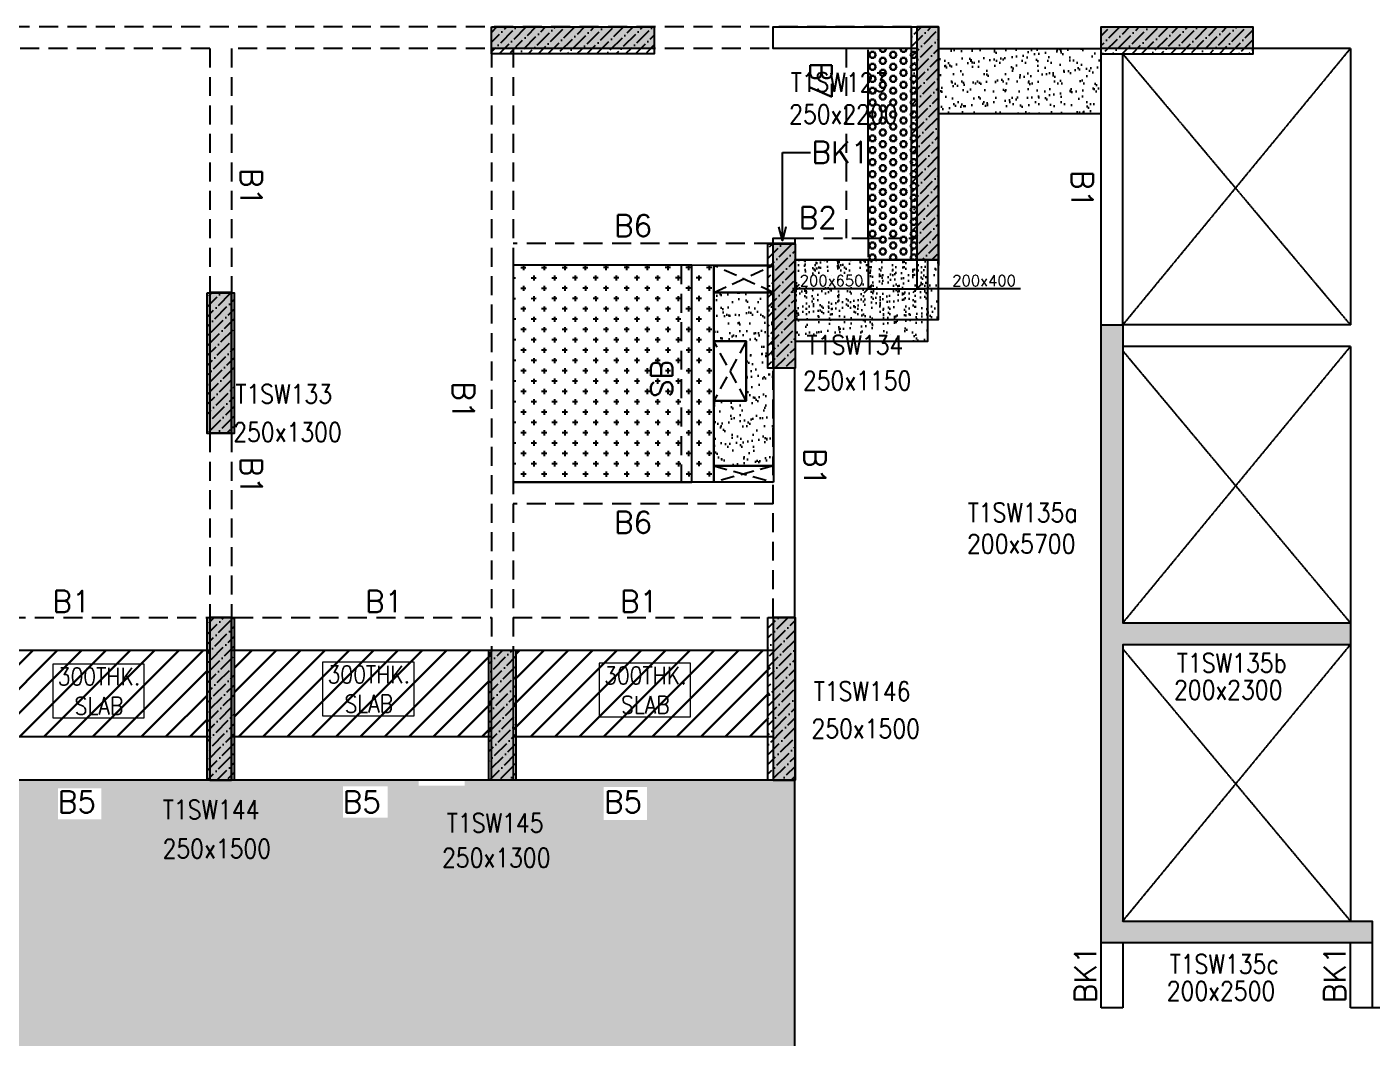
# Model space of a CAD drawing. Header units: millimetres. Extents: x 1078357 to 2594950, y -5122486 to -4636555.
# Drawn here: x 1162666 to 1175078, y -4674271 to -4664941 of the extents above; entities that cross this region are included whole.
import ezdxf

# ---------------------------------------------------------------- set-up
doc = ezdxf.new("R2010")
doc.units = ezdxf.units.MM
doc.header["$PDMODE"] = 35
for name, pattern in [('CONTINOUS', [0]), ('HIDDEN', [0.375, 0.25, -0.125]), ('New Retail block$0$CONTINOUS', [0])]:
    doc.linetypes.add(name, pattern=pattern)
doc.layers.get('0').update_dxf_attribs({"lineweight": 0})
doc.layers.get('Defpoints').update_dxf_attribs({"lineweight": 0})
for name, color, linetype in [('B-200x325', 201, 'HIDDEN'), ('B-200x400', 44, 'HIDDEN'), ('DROP SLAB', 8, 'Continuous'), ('NON STR. RCC WALL', 6, 'Continuous'), ('S-BEAM', 3, 'HIDDEN'), ('S-BEAM NO.', 6, 'Continuous'), ('S-COLUM_STOP', 12, 'Continuous'), ('S-COLUMN', 1, 'Continuous'), ('S-CUTOUT', 8, 'HIDDEN'), ('S-SLAB-PROJECTION', 54, 'New Retail block$0$CONTINOUS'), ('SLAB FOLD', 8, 'Continuous')]:
    doc.layers.add(name, color=color, linetype=linetype)
for name, color, linetype, lineweight in [('COL. NO.', 30, 'Continuous', 25), ('COL. SIZE', 7, 'Continuous', 25), ('DIM', 9, 'Continuous', 25), ('HATCH', 8, 'Continuous', 30), ('SLAB THK.', 6, 'Continuous', 0)]:
    doc.layers.add(name, color=color, linetype=linetype, lineweight=lineweight)
doc.styles.add('Roman', font='romans')
doc.styles.add('ROMANS', font='romans.shx', dxfattribs={"width": 0.85})
doc.dimstyles.new('HARESH', dxfattribs={"dimtxt": 150, "dimasz": 75, "dimexe": 0, "dimexo": 0, "dimgap": 25, "dimtad": 1, "dimdec": 0, "dimdsep": 46, "dimtxsty": 'Roman', "dimblk": 'OBLIQUE', "dimcen": 225, "dimdle": 25, "dimclrd": 2, "dimclre": 2, "dimclrt": 7, "dimadec": 8, "dimazin": 1, "dimtfac": 1, "dimtdec": 0, "dimtmove": 0, "dimatfit": 0, "dimfxl": 1, "dimlwd": -1, "dimlwe": -1, "dimarcsym": 0})
pattern_1 = [(45, (903512.135, -4613405.35), (33.67596, 123.478522), [158.75, -31.75, 0, -31.75])]
pattern_2 = [(45, (903512.16, -4590022.35), (33.67596, 123.478522), [158.75, -31.75, 0, -31.75])]

# ---------------------------------------------------------------- blocks, each defined once
blk = doc.blocks.new('_Oblique')
at = {"color": 0, "linetype": 'ByBlock', "lineweight": -2}
blk.add_line((-0.5, -0.5), (0.5, 0.5), dxfattribs=at)
blk = doc.blocks.new('*D1395')
at = {"layer": 'Defpoints', "color": 0, "ltscale": 700, "transparency": 16777216}
for p in [(1170429, -4667091, 0), (1170879, -4667091, 0), (1170879, -4667357)]:
    blk.add_point(p, dxfattribs=at)
at = {"layer": 'DIM', "color": 2, "ltscale": 700, "transparency": 16777216}
for p, q in [((1170429, -4667091), (1170429, -4667357)), ((1170879, -4667091), (1170879, -4667357)), ((1170429, -4667357), (1170354, -4667357)), ((1170429, -4667357), (1170879, -4667357)), ((1170429, -4667357), (1170879, -4667357)), ((1170879, -4667357), (1170954, -4667357)), ((1171835, -4667357), (1170879, -4667357))]:
    blk.add_line(p, q, dxfattribs=at)
at = {"layer": 'DIM', "color": 2, "ltscale": 700, "transparency": 16777216, "xscale": 75, "yscale": 75, "zscale": 75}
blk.add_blockref('_Oblique', (1170429, -4667357), dxfattribs=at)
at = {"layer": 'DIM', "color": 2, "ltscale": 700, "transparency": 16777216, "xscale": 75, "yscale": 75, "zscale": 75, "rotation": 180}
blk.add_blockref('_Oblique', (1170879, -4667357), dxfattribs=at)
at = {"layer": 'DIM', "color": 7, "ltscale": 700, "transparency": 16777216, "insert": (1171498, -4667282), "char_height": 150, "attachment_point": 5, "style": 'Roman'}
blk.add_mtext('{\\H0.666667x;200x400}', dxfattribs=at)
blk = doc.blocks.new('*D1396')
at = {"layer": 'Defpoints', "color": 0, "ltscale": 700, "transparency": 16777216}
for p in [(1169754, -4667091, 0), (1170429, -4667091), (1169754, -4667357)]:
    blk.add_point(p, dxfattribs=at)
at = {"layer": 'DIM', "color": 2, "ltscale": 700, "transparency": 16777216}
for p, q in [((1169754, -4667091), (1169754, -4667357)), ((1170429, -4667091), (1170429, -4667357)), ((1170454, -4667357), (1169729, -4667357))]:
    blk.add_line(p, q, dxfattribs=at)
at = {"layer": 'DIM', "color": 2, "ltscale": 700, "transparency": 16777216, "xscale": 75, "yscale": 75, "zscale": 75, "rotation": 180}
blk.add_blockref('_Oblique', (1169754, -4667357), dxfattribs=at)
at = {"layer": 'DIM', "color": 2, "ltscale": 700, "transparency": 16777216, "xscale": 75, "yscale": 75, "zscale": 75}
blk.add_blockref('_Oblique', (1170429, -4667357), dxfattribs=at)
at = {"layer": 'DIM', "color": 7, "ltscale": 700, "transparency": 16777216, "insert": (1170091, -4667282), "char_height": 150, "attachment_point": 5, "style": 'Roman'}
blk.add_mtext('{\\H0.666667x;200x650}', dxfattribs=at)

msp = doc.modelspace()

# ---------------------------------------------------------------- hatches: boundary and pattern name
at = {"layer": 'DROP SLAB'}
h = msp.add_hatch(dxfattribs=at)
h.set_pattern_fill('CROSS', color=8, scale=15, angle=0.03079)
h.set_pattern_definition([(180.03079016, (-4352287.8, 18749753.61), (-95.19879988, -95.3011726), [47.625, -142.875]), (270.03079016, (-4352311.63, 18749777.41), (95.3011726, -95.19879988), [47.625, -142.875])])
h.paths.add_polyline_path([(1169003.7, -4667141.3), (1167153.3, -4667141.1), (1167153.3, -4669140.9), (1169003.7, -4669141.1)])
at = {"layer": 'HATCH', "ltscale": 1000}
h = msp.add_hatch(dxfattribs=at)
h.set_pattern_fill('HEX', color=8, scale=10, angle=180)
h.set_pattern_definition([(180, (12053.804, 210033.016), (-7e-15, -54.99261315), [31.75, -63.5]), (300, (12053.804, 210033.016), (47.625, 27.4963066), [31.75, -63.5]), (240, (12022.054, 210033.016), (47.625, -27.4963066), [31.75, -63.5])])
h.paths.add_polyline_path([(1170878.5, -4667091.2), (1170428.5, -4667091.2), (1170428.5, -4665141.3), (1170878.5, -4665141.3)])
at = {"layer": 'HATCH'}
h = msp.add_hatch(dxfattribs=at)
h.set_pattern_fill('AR-SAND', color=8, scale=3, angle=179.97015)
h.set_pattern_definition([(37.4701541, (-2871104.9, 14017548.18), (-4.72361136, 146.8264517), [0, -115.824, 0, -129.54, 0, -123.825]), (7.4701541, (-2871104.9, 14017548.18), (134.9689868, 214.9772528), [0, -62.484, 0, -104.394, 0, -40.005]), (327.4701541, (-2871198.63, 14017548.23), (237.2979035, 0.3075449), [0, -38.1, 0, -137.16, 0, -179.07]), (317.4701541, (-2871198.63, 14017548.23), (229.1017424, 66.759465), [0, -19.05, 0, -89.916, 0, -102.87])])
h.paths.add_polyline_path([(1172578.3, -4665141.1), (1171078.4, -4665141.1), (1171078.4, -4665741.3), (1172578.3, -4665741.3)])
h = msp.add_hatch(dxfattribs=at)
h.set_pattern_fill('AR-SAND', color=8, scale=3, angle=179.97015)
h.set_pattern_definition([(37.4701541, (-2883454.93, 14015648.23), (-4.72361136, 146.8264517), [0, -115.824, 0, -129.54, 0, -123.825]), (7.4701541, (-2883454.93, 14015648.23), (134.9689868, 214.9772528), [0, -62.484, 0, -104.394, 0, -40.005]), (327.4701541, (-2883548.66, 14015648.28), (237.2979035, 0.3075449), [0, -38.1, 0, -137.16, 0, -179.07]), (317.4701541, (-2883548.66, 14015648.28), (229.1017424, 66.759465), [0, -19.05, 0, -89.916, 0, -102.87])])
h.paths.add_polyline_path([(1171078.3, -4667091.2), (1169753.3, -4667091.2), (1169753.3, -4667641.2), (1171078.3, -4667641.2)])
h = msp.add_hatch(dxfattribs=at)
h.set_pattern_fill('AR-SAND', color=8, scale=3, angle=179.97015)
h.set_pattern_definition([(37.4701541, (-2883454.59, 14015598.24), (-4.72361136, 146.8264517), [0, -115.824, 0, -129.54, 0, -123.825]), (7.4701541, (-2883454.59, 14015598.24), (134.9689868, 214.9772528), [0, -62.484, 0, -104.394, 0, -40.005]), (327.4701541, (-2883548.32, 14015598.29), (237.2979035, 0.3075449), [0, -38.1, 0, -137.16, 0, -179.07]), (317.4701541, (-2883548.32, 14015598.3), (229.1017424, 66.759465), [0, -19.05, 0, -89.916, 0, -102.87])])
h.paths.add_polyline_path([(1170978.4, -4667091.1), (1169753.7, -4667091.1), (1169753.7, -4667841.1), (1170978.4, -4667841.1)])
h = msp.add_hatch(dxfattribs=at)
h.set_pattern_fill('AR-SAND', color=8, scale=3, angle=359.97015)
h.set_pattern_definition([(37.47015413, (-3852829.45, 18699617.39), (-4.72361136, 146.8264517), [0, -115.824, 0, -129.54, 0, -123.825]), (7.4701541, (-3852829.45, 18699617.4), (134.9689868, 214.9772528), [0, -62.484, 0, -104.394, 0, -40.005]), (327.4701541, (-3852923.18, 18699617.44), (237.2979035, 0.3075449), [0, -38.1, 0, -137.16, 0, -179.07]), (317.4701541, (-3852923.18, 18699617.44), (229.1017424, 66.759465), [0, -19.05, 0, -89.916, 0, -102.87])])
h.paths.add_polyline_path([(1169553.7, -4668991.2), (1169003.7, -4668991.2), (1169003.7, -4668391.2), (1169303.7, -4668391.2), (1169303.7, -4667841.2), (1169003.7, -4667841.3), (1169003.7, -4667391.2), (1169553.7, -4667391.2)])
at = {"layer": 'HATCH', "ltscale": 1000}
h = msp.add_hatch(dxfattribs=at)
h.set_pattern_fill('ANSI31', color=8, scale=50, angle=180)
h.set_pattern_definition([(225, (-1127406.62, 4745389.8), (112.2532015, -112.2532015), [])])
h.paths.add_polyline_path([(1161957, -4671491.2), (1164328.4, -4671491.2), (1164321.1, -4670691), (1161949.7, -4670691)])
h.paths.add_polyline_path([(1164578.4, -4670691), (1164578.4, -4671491.2), (1166953.3, -4671491.2), (1166953.3, -4670691)])
h.paths.add_polyline_path([(1169528.3, -4670691.1), (1167178.3, -4670691.1), (1167153.3, -4671491.2), (1169503.4, -4671491.2)])
h.paths.add_polyline_path([(1162237.3, -4670778.3), (1162237.2, -4671145), (1162198.6, -4671144.9), (1162198.6, -4670778.3)], flags=16)
h.paths.add_polyline_path([(1166933.9, -4670778.3), (1166933.9, -4671145), (1166953.3, -4671144.9), (1166953.4, -4670778.3)])
at = {"layer": 'HATCH'}
h = msp.add_hatch(dxfattribs=at)
h.set_pattern_fill('AR-SAND', color=8, scale=3, angle=179.97015)
h.set_pattern_definition([(37.47015413, (-5053029.31, 23383636.54), (-4.72361136, 146.8264517), [0, -115.824, 0, -129.54, 0, -123.825]), (7.4701541, (-5053029.31, 23383636.54), (134.9689868, 214.9772528), [0, -62.484, 0, -104.394, 0, -40.005]), (327.47015413, (-5053123.04, 23383636.59), (237.29790347, 0.3075449), [0, -38.1, 0, -137.16, 0, -179.07]), (317.4701541, (-5053123.04, 23383636.59), (229.1017424, 66.759465), [0, -19.05, 0, -89.916, 0, -102.87])])
h.paths.add_polyline_path([(1167988.4, -4671955.8), (1167988.4, -4672259.2), (1168388.9, -4672259.2), (1168388.9, -4671955.8)])
h.paths.add_polyline_path([(1165584.1, -4671949.1), (1165584.1, -4672238.5), (1165994.3, -4672238.5), (1165994.3, -4671949.1)])
h.paths.add_polyline_path([(1162954.3, -4671968.4), (1162954.3, -4672251.5), (1163353.1, -4672251.5), (1163353.1, -4671968.4)])
h.paths.add_polyline_path([(1160230.6, -4671974.2), (1160230.6, -4672243.4), (1160752.5, -4672243.4), (1160752.5, -4671974.2)])
h.paths.add_polyline_path([(1164553.3, -4671891.3), (1164353.4, -4671891.3), (1164353.4, -4671891.3), (1159356.3, -4671891.3), (1159153.4, -4671891.3), (1159153.4, -4674891.3), (1169753.4, -4674891.3), (1169753.4, -4671891.3), (1169550.4, -4671891.3), (1164553.3, -4671891.3)])
h.paths.add_polyline_path([(1161996.8, -4671916.4), (1161996.8, -4671941.5), (1161996.8, -4671891.3), (1161996.8, -4671866.2)])
h.paths.add_polyline_path([(1166280.7, -4671941.6), (1166704.5, -4671941.5), (1166704.5, -4671891.3), (1166280.7, -4671891.3)])
at = {"layer": 'S-COLUM_STOP', "lineweight": 25}
h = msp.add_hatch(dxfattribs=at)
h.set_pattern_fill('ANSI36', color=8, scale=20)
h.set_pattern_definition(pattern_1)
h.paths.add_polyline_path([(1166953.5, -4664941.2), (1168453.5, -4664941.2), (1168453.5, -4665191.2), (1166953.5, -4665191.2)])
h = msp.add_hatch(dxfattribs=at)
h.set_pattern_fill('ANSI36', color=8, scale=20)
h.set_pattern_definition(pattern_2)
h.paths.add_polyline_path([(1170828.6, -4664941.3), (1171078.6, -4664941.3), (1171078.6, -4667091.3), (1170828.6, -4667091.3)])
h = msp.add_hatch(dxfattribs=at)
h.set_pattern_fill('ANSI36', color=8, scale=20)
h.set_pattern_definition(pattern_1)
h.paths.add_polyline_path([(1172578.5, -4664941.3), (1173978.5, -4664941.3), (1173978.5, -4665191.3), (1172578.5, -4665191.3)])
h = msp.add_hatch(dxfattribs=at)
h.set_pattern_fill('ANSI36', color=8, scale=20)
h.set_pattern_definition(pattern_2)
h.paths.add_polyline_path([(1169503.5, -4666941.3), (1169753.5, -4666941.3), (1169753.5, -4668091.3), (1169503.5, -4668091.3)])
h = msp.add_hatch(dxfattribs=at)
h.set_pattern_fill('ANSI36', color=8, scale=20)
h.set_pattern_definition(pattern_1)
h.paths.add_polyline_path([(1164329.6, -4667393.4), (1164579.6, -4667393.4), (1164579.6, -4668693.4), (1164329.6, -4668693.4)])
h = msp.add_hatch(dxfattribs=at)
h.set_pattern_fill('ANSI36', color=8, scale=20)
h.set_pattern_definition(pattern_2)
h.paths.add_polyline_path([(1164328.5, -4670391.2), (1164578.5, -4670391.2), (1164578.5, -4671891.2), (1164328.5, -4671891.2)])
h = msp.add_hatch(dxfattribs=at)
h.set_pattern_fill('ANSI36', color=8, scale=20)
h.set_pattern_definition(pattern_2)
h.paths.add_polyline_path([(1169503.5, -4670391.2), (1169753.5, -4670391.2), (1169753.5, -4671891.2), (1169503.5, -4671891.2)])
h = msp.add_hatch(dxfattribs=at)
h.set_pattern_fill('ANSI36', color=8, scale=20)
h.set_pattern_definition(pattern_2)
h.paths.add_polyline_path([(1167178.6, -4670691.2), (1167178.6, -4671891), (1166928.6, -4671891), (1166928.6, -4670691.2)])
at = {"layer": 'S-COLUMN', "lineweight": 25}
h = msp.add_hatch(color=1, dxfattribs=at)
h.dxf.hatch_style = 1
h.paths.add_polyline_path([(1166953.5, -4664941.2), (1168453.5, -4664941.2), (1168453.5, -4665141.2), (1166953.5, -4665141.2)])
h = msp.add_hatch(color=1, dxfattribs=at)
h.dxf.hatch_style = 1
h.paths.add_polyline_path([(1170878.5, -4667091.3), (1171078.5, -4667091.3), (1171078.5, -4664941.3), (1170878.5, -4664941.3)])
h = msp.add_hatch(color=1, dxfattribs=at)
h.dxf.hatch_style = 1
h.paths.add_polyline_path([(1173978.5, -4664941.3), (1173978.5, -4665141.3), (1172578.5, -4665141.3), (1172578.5, -4664941.3)])
at = {"layer": 'S-COLUMN', "lineweight": 25, "extrusion": (-1.00316e-06, -1.91639e-11, 1)}
h = msp.add_hatch(color=1, dxfattribs=at)
h.dxf.hatch_style = 1
h.paths.add_polyline_path([(1169553.5, -4666941.3), (1169753.5, -4666941.3), (1169753.5, -4668091.3), (1169553.5, -4668091.3)])
at = {"layer": 'S-COLUMN', "lineweight": 25, "extrusion": (1.00316e-06, -2.11765e-11, 1)}
h = msp.add_hatch(color=1, dxfattribs=at)
h.dxf.hatch_style = 1
h.paths.add_polyline_path([(1164553.5, -4667391.2), (1164353.5, -4667391.2), (1164353.5, -4668691.2), (1164553.5, -4668691.2)])
at = {"layer": 'S-COLUMN', "lineweight": 25, "extrusion": (-1.00316e-06, -1.91639e-11, 1)}
h = msp.add_hatch(color=1, dxfattribs=at)
h.dxf.hatch_style = 1
h.paths.add_polyline_path([(1164353.5, -4667391.2), (1164553.5, -4667391.2), (1164553.5, -4668691.2), (1164353.5, -4668691.2)])
at = {"layer": 'S-COLUMN', "lineweight": 25}
h = msp.add_hatch(color=1, dxfattribs=at)
h.dxf.hatch_style = 1
h.paths.add_polyline_path([(1174878.6, -4670441.3), (1174878.6, -4670641.3), (1172778.5, -4670641.3), (1172778.5, -4673191.3), (1175078.5, -4673191.3), (1175078.5, -4673391.3), (1172578.5, -4673391.3), (1172578.5, -4667691.3), (1172778.5, -4667691.3), (1172778.5, -4670441.3)])
at = {"layer": 'S-COLUMN', "lineweight": 25, "extrusion": (1.00316e-06, -2.11765e-11, 1)}
h = msp.add_hatch(color=1, dxfattribs=at)
h.dxf.hatch_style = 1
h.paths.add_polyline_path([(1164553.5, -4671891.3), (1164353.5, -4671891.3), (1164353.5, -4670391.2), (1164553.5, -4670391.2)])
at = {"layer": 'S-COLUMN', "lineweight": 25, "extrusion": (-1.00316e-06, -1.91639e-11, 1)}
h = msp.add_hatch(color=1, dxfattribs=at)
h.dxf.hatch_style = 1
h.paths.add_polyline_path([(1164353.5, -4671891.3), (1164553.5, -4671891.3), (1164553.5, -4670391.2), (1164353.5, -4670391.2)])
h = msp.add_hatch(color=1, dxfattribs=at)
h.dxf.hatch_style = 1
h.paths.add_polyline_path([(1169553.5, -4671891.3), (1169753.5, -4671891.3), (1169753.5, -4670391.2), (1169553.5, -4670391.2)])
at = {"layer": 'S-COLUMN', "lineweight": 25}
h = msp.add_hatch(color=1, dxfattribs=at)
h.dxf.hatch_style = 1
h.paths.add_polyline_path([(1167153.5, -4670691.2), (1167153.5, -4671891.3), (1166953.5, -4671891.3), (1166953.5, -4670691.2)])

# ---------------------------------------------------------------- linework, layer by layer
at = {"layer": 'B-200x400', "linetype": 'HIDDEN', "ltscale": 500}
msp.add_line((1170428.5, -4666891.2, 0), (1170878.5, -4666891.2, 0), dxfattribs=at)
at = {"layer": 'B-200x400', "linetype": 'ByBlock', "ltscale": 500}
msp.add_line((1170428.5, -4667091.2, 0), (1170878.5, -4667091.2, 0), dxfattribs=at)
at = {"layer": 'DROP SLAB', "color": 3, "linetype": 'CONTINOUS', "ltscale": 500, "elevation": 0}
for points in [[(1168803, -4667141.1), (1167153.3, -4667141.1), (1167153.3, -4669140.9), (1168803, -4669140.9)], [(1169553.5, -4667391.2), (1169003.7, -4667391.2), (1169003.7, -4667141.3), (1169553.5, -4667141.3)], [(1169303.7, -4668391.2), (1169003.7, -4668391.2), (1169003.7, -4667841.3), (1169303.7, -4667841.3)], [(1169553.7, -4669141), (1169003.7, -4669141), (1169003.7, -4668991.2), (1169553.7, -4668991.2)]]:
    msp.add_lwpolyline(points, close=True, dxfattribs=at)
at = {"layer": 'NON STR. RCC WALL', "elevation": 0}
msp.add_lwpolyline([(1170878.5, -4664941.3), (1170878.5, -4665141.3), (1169553.5, -4665141.3), (1169553.5, -4664941.3)], close=True, dxfattribs=at)
at = {"layer": 'S-BEAM', "linetype": 'HIDDEN', "ltscale": 700}
for p, q in [((1170828.5, -4664941.2, 0), (1158678.5, -4664941.2, 0)), ((1164353.3, -4665141.2, 0), (1158678.5, -4665141.2, 0)), ((1164353.3, -4665141.2, 0), (1164353.3, -4667391.1, 0)), ((1170828.5, -4665141.2, 0), (1164553.3, -4665141.2, 0)), ((1164553.3, -4665141.2, 0), (1164553.3, -4667391.1, 0)), ((1166953.3, -4665141.2, 0), (1166953.3, -4670691.2, 0)), ((1167153.3, -4665141.2, 0), (1167153.3, -4670691.2, 0)), ((1169753.7, -4666891.2, 0), (1170428.5, -4666891.2, 0)), ((1168703.7, -4667141.3, 0), (1168703.7, -4669141.1, 0)), ((1169553.3, -4670391.1, 0), (1169553.3, -4668091.1, 0)), ((1164353.3, -4668691.1, 0), (1164353.4, -4670391.1, 0)), ((1164553.3, -4668691.1, 0), (1164553.4, -4670391.1, 0)), ((1161953.3, -4670391.1, 50), (1164328.4, -4670391.1, 50)), ((1164578.4, -4670391.1, 50), (1166953.3, -4670391.1, 50)), ((1167153.3, -4670391.1, 50), (1169553.3, -4670391.1, 50))]:
    msp.add_line(p, q, dxfattribs=at)
at = {"layer": 'S-BEAM', "ltscale": 700}
for p, q in [((1170227.9, -4666891.2, 0), (1170227.9, -4665141.2, 0)), ((1169552.9, -4666941.2, 0), (1167153.1, -4666941.1, 0)), ((1170427.9, -4666891.2, 0), (1170427.9, -4667091.2, 50)), ((1169553.1, -4669340.9, 0), (1167153.1, -4669340.9, 0))]:
    msp.add_line(p, q, dxfattribs=at)
at = {"layer": 'S-BEAM', "linetype": 'Continuous', "ltscale": 700}
for p, q in [((1170427.9, -4666891.2, 0), (1170427.9, -4665151.8, 0)), ((1171078.4, -4667091.2, 0), (1171078.4, -4667141.2, 0)), ((1169552.9, -4667141.2, 0), (1167153.1, -4667141.1, 0)), ((1169553.1, -4669140.9, 0), (1167153.1, -4669140.9, 0)), ((1161953.3, -4670691.1, 50), (1164353.3, -4670691, 50)), ((1164553.3, -4670691, 50), (1166953.3, -4670691.1, 50)), ((1167153.3, -4670691.1, 50), (1169553.3, -4670691.1, 50)), ((1164353.3, -4671491.2, 0), (1161953.3, -4671491.2, 0)), ((1166953.3, -4671491.2, 0), (1164553.4, -4671491.2, 0)), ((1169553.4, -4671491.2, 0), (1167153.3, -4671491.2, 0))]:
    msp.add_line(p, q, dxfattribs=at)
at = {"layer": 'S-BEAM', "linetype": 'CONTINOUS', "ltscale": 700}
for p, q in [((1171078.3, -4665141.1, 0), (1172578.3, -4665141.1, 0)), ((1172578.3, -4667691.2, 0), (1172578.3, -4665141.2, 0)), ((1172778.3, -4667691.2, 0), (1172778.3, -4665191.3, 0)), ((1174878.3, -4665141.2, 0), (1173978.4, -4665141.2, 0)), ((1174878.3, -4665141.2, 0), (1174878.3, -4667691.2, 0)), ((1169753.7, -4667091.2, 0), (1170428.5, -4667091.2, 0)), ((1174878.3, -4667691.2, 0), (1172778.3, -4667691.2, 0)), ((1174878.3, -4667891.2, 0), (1172778.3, -4667891.2, 0)), ((1174878.3, -4667891.2, 0), (1174878.3, -4670441.2, 0)), ((1169753.3, -4670391.1, 0), (1169753.3, -4668091.1, 0)), ((1174878.3, -4670641.2, 0), (1174878.3, -4673191.2, 0)), ((1164353.3, -4671891.2, 0), (1159353.3, -4671891.2, 0)), ((1169553.4, -4671891.2, 0), (1164553.4, -4671891.2, 0)), ((1172578.3, -4673991.2, 0), (1172578.3, -4673391.2, 0)), ((1172778.3, -4673391.2, 0), (1172778.3, -4673991.2, 0)), ((1174878.3, -4673991.2, 0), (1174878.3, -4673391.2, 0)), ((1175078.3, -4673391.2, 0), (1175078.3, -4673991.2, 0)), ((1172778.3, -4673991.2, 0), (1172578.3, -4673991.2, 0)), ((1175078.3, -4673991.2, 0), (1174878.3, -4673991.2, 0))]:
    msp.add_line(p, q, dxfattribs=at)
at = {"layer": 'S-BEAM', "linetype": 'ByBlock', "ltscale": 700}
msp.add_line((1169003.7, -4667141.3, 0), (1169003.7, -4669141.1, 0), dxfattribs=at)
at = {"layer": 'S-BEAM', "linetype": 'Continuous', "ltscale": 700, "elevation": 0}
msp.add_lwpolyline([(1169753.4, -4666941.2), (1169553.4, -4666941.2), (1169553.4, -4666891.1), (1169753.4, -4666891.1)], close=True, dxfattribs=at)
at = {"layer": 'S-COLUM_STOP', "lineweight": 25, "elevation": 0}
for points in [[(1166953.5, -4664941.2), (1168453.5, -4664941.2), (1168453.5, -4665191.2), (1166953.5, -4665191.2)], [(1170828.5, -4664941.3), (1171078.5, -4664941.3), (1171078.5, -4667091.3), (1170828.5, -4667091.3)], [(1172578.5, -4664941.3), (1173978.5, -4664941.3), (1173978.5, -4665191.3), (1172578.5, -4665191.3)], [(1169503.5, -4666941.3), (1169753.5, -4666941.3), (1169753.5, -4668091.3), (1169503.5, -4668091.3)], [(1164329.6, -4667393.4), (1164579.6, -4667393.4), (1164579.6, -4668693.4), (1164329.6, -4668693.4)], [(1164328.5, -4670391.2), (1164578.5, -4670391.2), (1164578.5, -4671891.2), (1164328.5, -4671891.2)], [(1169503.5, -4670391.2), (1169753.5, -4670391.2), (1169753.5, -4671891.2), (1169503.5, -4671891.2)], [(1166928.5, -4670691.2), (1167178.5, -4670691.2), (1167178.5, -4671891), (1166928.5, -4671891)]]:
    msp.add_lwpolyline(points, close=True, dxfattribs=at)
at = {"layer": 'S-COLUMN', "color": 1, "lineweight": 25, "elevation": 0}
for points in [[(1166953.5, -4664941.2), (1168453.5, -4664941.2), (1168453.5, -4665141.2), (1166953.5, -4665141.2)], [(1170878.5, -4667091.3), (1171078.5, -4667091.3), (1171078.5, -4664941.3), (1170878.5, -4664941.3)], [(1173978.5, -4664941.3), (1173978.5, -4665141.3), (1172578.5, -4665141.3), (1172578.5, -4664941.3)], [(1174878.6, -4670441.3), (1174878.6, -4670641.3), (1172778.5, -4670641.3), (1172778.5, -4673191.3), (1175078.5, -4673191.3), (1175078.5, -4673391.3), (1172578.5, -4673391.3), (1172578.5, -4667691.3), (1172778.5, -4667691.3), (1172778.5, -4670441.3)], [(1166953.5, -4670691.4), (1167153.5, -4670691.4), (1167153.5, -4671891.3), (1166953.5, -4671891.3)]]:
    msp.add_lwpolyline(points, close=True, dxfattribs=at)
at = {"layer": 'S-COLUMN', "color": 1, "lineweight": 25, "extrusion": (-1.00316e-06, -1.91639e-11, 1), "elevation": -1.2}
for points in [[(1169553.5, -4666941.3), (1169753.5, -4666941.3), (1169753.5, -4668091.3), (1169553.5, -4668091.3)], [(1164353.5, -4667391.2), (1164553.5, -4667391.2), (1164553.5, -4668691.2), (1164353.5, -4668691.2)], [(1164353.5, -4671891.3), (1164553.5, -4671891.3), (1164553.5, -4670391.2), (1164353.5, -4670391.2)], [(1169553.5, -4671891.3), (1169753.5, -4671891.3), (1169753.5, -4670391.2), (1169553.5, -4670391.2)]]:
    msp.add_lwpolyline(points, close=True, dxfattribs=at)
at = {"layer": 'S-COLUMN', "color": 1, "lineweight": 25, "extrusion": (1.00316e-06, -2.11765e-11, 1), "elevation": 1.2}
for points in [[(1164553.5, -4667391.2), (1164353.5, -4667391.2), (1164353.5, -4668691.2), (1164553.5, -4668691.2)], [(1164553.5, -4671891.3), (1164353.5, -4671891.3), (1164353.5, -4670391.2), (1164553.5, -4670391.2)]]:
    msp.add_lwpolyline(points, close=True, dxfattribs=at)
at = {"layer": 'S-CUTOUT', "ltscale": 500}
for p, q in [((1169553.7, -4667391.2, 0), (1169003.7, -4667141.2, 0)), ((1169003.7, -4667391.2, 0), (1169553.5, -4667141.2, 0)), ((1169303.7, -4668391.2, 0), (1169003.7, -4667841.2, 0)), ((1169303.7, -4667841.2, 0), (1169003.7, -4668391.2, 0)), ((1169553.7, -4668991.2, 0), (1169003.7, -4669141, 0)), ((1169003.7, -4668991.2, 0), (1169552.9, -4669141, 0))]:
    msp.add_line(p, q, dxfattribs=at)
at = {"layer": 'S-CUTOUT', "elevation": 0}
for points in [[(1172778.3, -4667691.2), (1174878.3, -4665141.2)], [(1172778.3, -4665191.3), (1174878.3, -4667691.2)], [(1172778.3, -4670441.2), (1174878.3, -4667891.2)], [(1172778.3, -4667931.1), (1174878.3, -4670441.2)], [(1172778.3, -4673191.2), (1174878.3, -4670641.2)], [(1172778.3, -4670681.1), (1174878.3, -4673191.2)]]:
    msp.add_lwpolyline(points, dxfattribs=at)
at = {"layer": 'S-SLAB-PROJECTION'}
for p, q in [((1171078.3, -4665741.2, 0), (1172578.3, -4665741.2, 0)), ((1171078.3, -4665741.2, 0), (1172578.3, -4665741.2, 0)), ((1175078.3, -4673791.2, 0), (1175078.3, -4673991.2, 0)), ((1177478.3, -4673991.2, 0), (1175078.3, -4673991.2, 0))]:
    msp.add_line(p, q, dxfattribs=at)
at = {"layer": 'S-SLAB-PROJECTION', "elevation": 0}
for points in [[(1171078.3, -4667091.2), (1169753.3, -4667091.2), (1169753.3, -4667641.2), (1171078.3, -4667641.2)], [(1170978.4, -4667091.1), (1169753.7, -4667091.1), (1169753.7, -4667841.1), (1170978.4, -4667841.1)]]:
    msp.add_lwpolyline(points, close=True, dxfattribs=at)
at = {"layer": 'S-SLAB-PROJECTION', "ltscale": 700, "elevation": 0}
msp.add_lwpolyline([(1159153.4, -4671891.3), (1159153.4, -4674891.3), (1169753.4, -4674891.3), (1169753.4, -4671891.3)], dxfattribs=at)
at = {"layer": 'SLAB FOLD', "color": 8, "ltscale": 1000, "elevation": 0}
msp.add_lwpolyline([(1169553.7, -4668991.2), (1169003.7, -4668991.2), (1169003.7, -4668391.2), (1169303.7, -4668391.2), (1169303.7, -4667841.2), (1169003.7, -4667841.3), (1169003.7, -4667391.2), (1169553.7, -4667391.2), (1169553.7, -4668991.2)], dxfattribs=at)
at = {"layer": 'SLAB THK.', "elevation": -0.1}
for points in [[(1163748.9, -4670820.1), (1162903.9, -4670820.1), (1162903.9, -4671315.9), (1163748.9, -4671315.9)], [(1163748.9, -4670820.1), (1162903.9, -4670820.1), (1162903.9, -4671315.9), (1163748.9, -4671315.9)], [(1166238.8, -4670801.6), (1165393.9, -4670801.6), (1165393.9, -4671297.4), (1166238.8, -4671297.4)], [(1166238.8, -4670801.6), (1165393.9, -4670801.6), (1165393.9, -4671297.4), (1166238.8, -4671297.4)], [(1168790.3, -4670810.8), (1167945.4, -4670810.8), (1167945.4, -4671306.7), (1168790.3, -4671306.7)], [(1168790.3, -4670810.8), (1167945.4, -4670810.8), (1167945.4, -4671306.7), (1168790.3, -4671306.7)]]:
    msp.add_lwpolyline(points, close=True, dxfattribs=at)

# ---------------------------------------------------------------- texts
at = {"layer": 'B-200x325', "linetype": 'Continuous', "ltscale": 700, "style": 'ROMANS'}
for p in [(1168083.5, -4666875.9, -2.7), (1168083.5, -4669613.1, -2.7)]:
    msp.add_text('B6', height=200, rotation=359.99866, dxfattribs=at).set_placement(p)
at = {"layer": 'COL. NO.', "linetype": 'Continuous', "style": 'ROMANS', "width": 0.85}
for s, p in [('T1SW123', (1169713.3, -4665538.9, -320.4)), ('T1SW134', (1169859.7, -4667964.3, -320.4)), ('T1SW133', (1164589.6, -4668416.3, -320.4)), ('T1SW135a', (1171346.5, -4669509.8, -640.8)), ('T1SW135b', (1173277, -4670898.2, -320.4)), ('T1SW146', (1169926.1, -4671158.5, -320.4)), ('T1SW144', (1163919.5, -4672251.4, -320.4)), ('T1SW145', (1166540.6, -4672373.6, -320.4)), ('T1SW135c', (1173210.5, -4673676.6, -320.4))]:
    msp.add_text(s, height=175, dxfattribs=at).set_placement(p)
at = {"layer": 'COL. SIZE', "linetype": 'Continuous', "style": 'ROMANS', "width": 0.85}
for s, p in [('250x2200', (1169699.1, -4665835.1, -320.4)), ('250x1150', (1169826.6, -4668291.9, -320.4)), ('250x1300', (1164570.4, -4668767.8, -320.4)), ('200x5700', (1171340.3, -4669798.5, -640.8)), ('200x2300', (1173250.3, -4671145.9, -320.4)), ('250x1500', (1169905.3, -4671503.4, -320.4)), ('250x1500', (1163918.2, -4672610.8, -320.4)), ('250x1300', (1166496.5, -4672695.2, -320.4)), ('200x2500', (1173183.7, -4673924.3, -320.4))]:
    msp.add_text(s, height=175, dxfattribs=at).set_placement(p)
at = {"layer": 'S-BEAM NO.', "linetype": 'Continuous', "ltscale": 700, "style": 'ROMANS'}
for s, rotation, p in [('B7', 269.99866, (1169893.1, -4665261.3, -2.7)), ('BK1', 0.00094, (1169906.5, -4666197.3, -2.7)), ('SB', 90.00094, (1168622.5, -4668365.4, -2.7)), ('B5', 0.00094, (1162952.2, -4672191.6, -2.7)), ('B5', 0.00094, (1167991.1, -4672191.6, -2.7))]:
    msp.add_text(s, height=200, rotation=rotation, dxfattribs=at).set_placement(p)
at = {"layer": 'S-BEAM NO.', "linetype": 'HIDDEN', "ltscale": 500, "style": 'ROMANS'}
for s, rotation, p in [('B1', 269.99906, (1164636.5, -4666243.1, -2.7)), ('B1', 269.99906, (1172303.9, -4666262.4, -2.7)), ('B1', 269.99906, (1166594.7, -4668212.4, -2.7)), ('B1', 269.99906, (1164637.2, -4668909.1, -2.7)), ('B1', 269.99906, (1169837.2, -4668828, -2.7)), ('B1', 359.99906, (1162902.4, -4670342.8, 47.3)), ('B1', 359.99906, (1165787.2, -4670342.8, 47.3)), ('B1', 359.99906, (1168139, -4670342.8, 47.3)), ('B5', 0.00094, (1165580.2, -4672191.6, -2.7))]:
    msp.add_text(s, height=200, rotation=rotation, dxfattribs=at).set_placement(p)
at = {"layer": 'S-BEAM NO.', "linetype": 'Continuous', "ltscale": 500, "style": 'ROMANS'}
msp.add_text('B2', height=200, dxfattribs=at).set_placement((1169787.4, -4666800.7, -2.7))
at = {"layer": 'S-BEAM NO.', "linetype": 'CONTINOUS', "ltscale": 700, "style": 'ROMANS'}
for p in [(1172533.7, -4673948.4, 50), (1174833.7, -4673948.4, 50)]:
    msp.add_text('BK1', height=200, rotation=90, dxfattribs=at).set_placement(p)
at = {"layer": 'SLAB THK.', "char_height": 162, "width": 162, "attachment_point": 9, "rotation": 359.99906, "style": 'ROMANS'}
for insert in [(1163412.6, -4671286.3, 0), (1163412.6, -4671286.3, 0), (1165902.5, -4671267.7, 0), (1165902.5, -4671267.7, 0), (1168454, -4671277, 0), (1168454, -4671277, 0)]:
    msp.add_mtext('\\pxqc;300THK.\\PSLAB', dxfattribs=dict(at, insert=insert))

# ---------------------------------------------------------------- dimensions: what is measured, and where the dimension line sits
at = {"layer": 'DIM', "ltscale": 700}
dim = msp.add_linear_dim(base=(1169753.5, -4667357.2, 0), p1=(1170428.5, -4667091.2, 0), p2=(1169753.5, -4667091.2, 0), angle=180, text='{\\H0.666667x;200x650}', dimstyle='HARESH', override={"dimtxsty": 'Roman', "dimtmove": 1}, dxfattribs=at)
dim.commit()
dim.dimension.update_dxf_attribs({"geometry": '*D1396', "text_midpoint": (1170091, -4667282.2, 0)})
dim = msp.add_linear_dim(base=(1170878.5, -4667357.2, 0), p1=(1170428.5, -4667091.2, 0), p2=(1170878.5, -4667091.2, 0), angle=180, text='{\\H0.666667x;200x400}', dimstyle='HARESH', override={"dimtxsty": 'Roman', "dimtmove": 1}, dxfattribs=at)
dim.commit()
dim.dimension.update_dxf_attribs({"geometry": '*D1395', "text_midpoint": (1171497.9, -4667335.5, 0), "dimtype": 160})

# ---------------------------------------------------------------- leaders
at = {"layer": 'S-BEAM NO.', "linetype": 'Continuous', "ltscale": 700}
msp.add_leader([(1169636.9, -4666910.9, 0), (1169636.9, -4666099.5, 0), (1169895.7, -4666099.5, 0)], dimstyle='HARESH', override={"dimasz": 125, "dimgap": 25, "dimtad": 0, "dimldrblk": 'Open30'}, dxfattribs=at)

doc.saveas('drawing.dxf')
